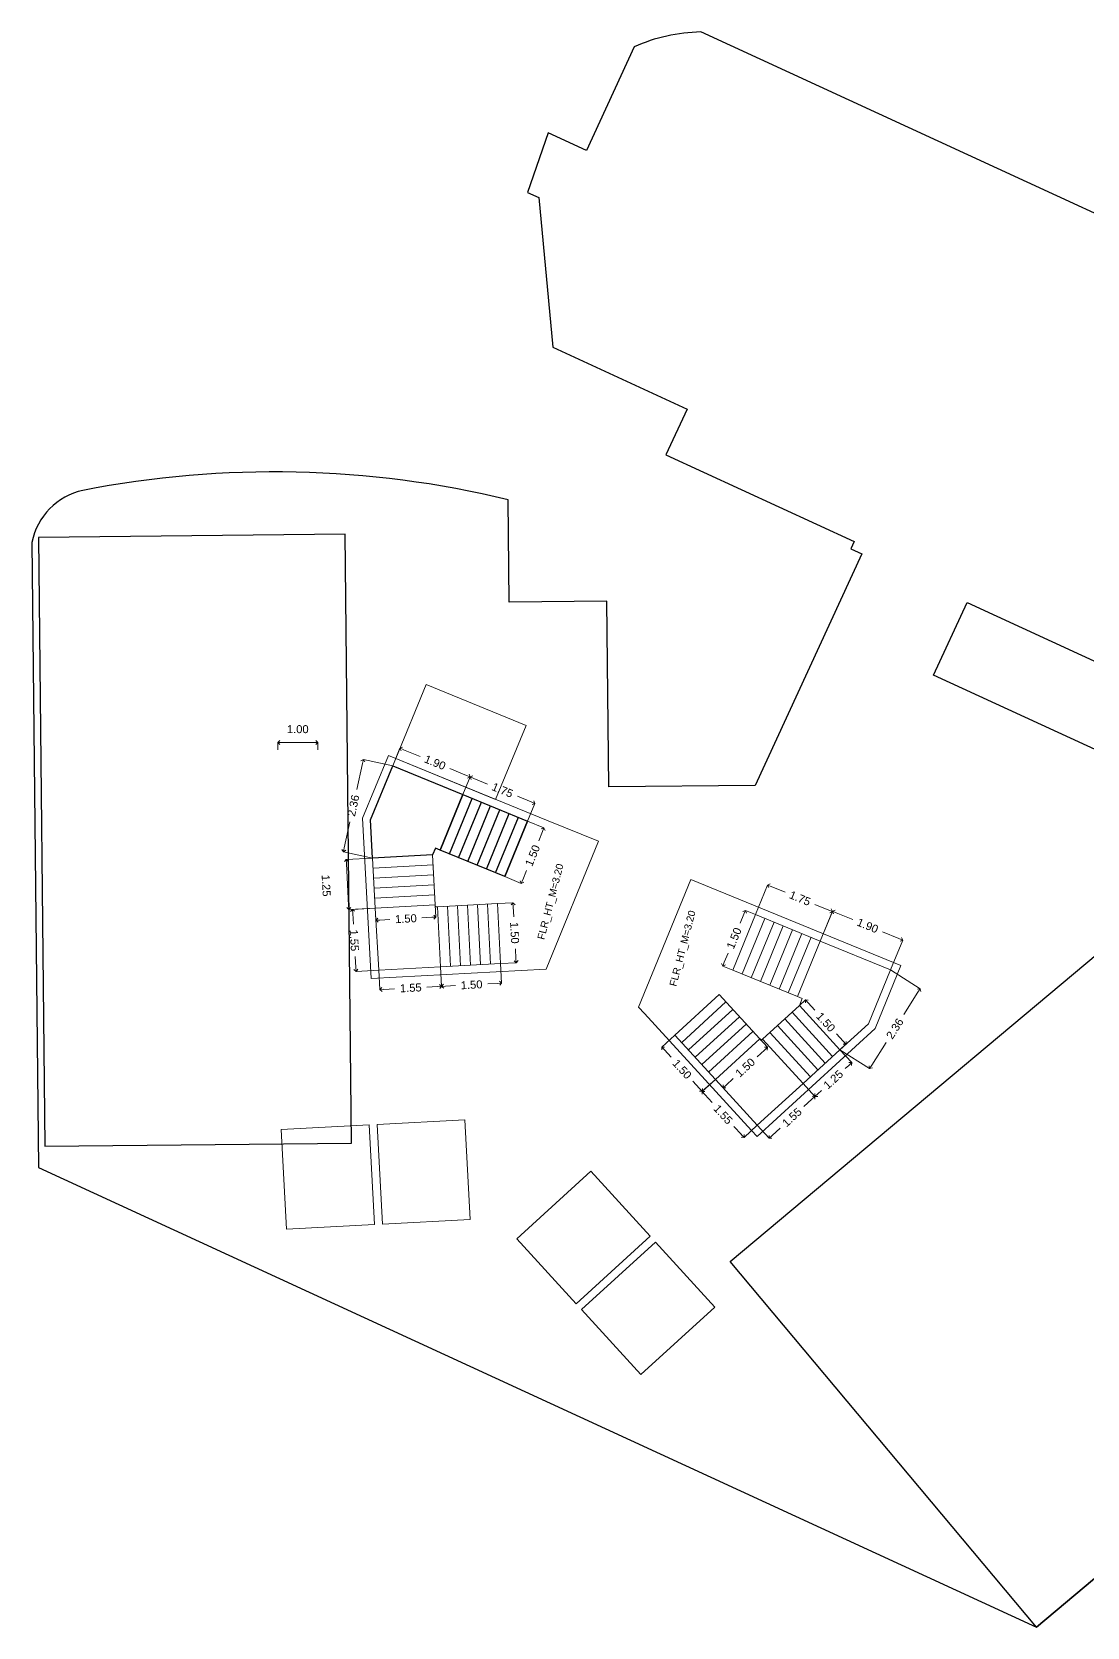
# Model space of a CAD drawing. Header units: metres. Extents: x 0 to 2611, y 0 to 3637.
# Drawn here: x 2339.18 to 2365.57, y 3289.53 to 3329.4 of the extents above; entities that cross this region are included whole.
import ezdxf

# ---------------------------------------------------------------- set-up
doc = ezdxf.new("R2010")
doc.units = ezdxf.units.M
doc.header["$LTSCALE"] = 0.1
doc.linetypes.add('CONTINULUS', pattern=[0])
for name, color, linetype in [('BLK_1_FLR_1_BLT_UP_AREA', 14, 'Continuous'), ('BLK_1_FLR_1_CARPET_AREA', 4, 'Continuous'), ('BLK_1_FLR_1_STAIR_3_FLIGHT_3', 7, 'Continuous'), ('BLK_1_FLR_1_STAIR_3_LANDING_2', 7, 'Continuous'), ('BLK_1_FLR_1_STAIR_4_FLIGHT_3', 7, 'Continuous'), ('BLK_1_FLR_1_STAIR_4_LANDING_2', 7, 'Continuous'), ('BLK_1_FLR_1_UNITFA', 7, 'Continuous')]:
    doc.layers.add(name, color=color, linetype=linetype)
for name, color, linetype, lineweight in [('BLK_1_FLR_1_EXIT_WIDTH_DOOR', 7, 'Continuous', 0), ('BLK_1_FLR_1_LIFT_10', 2, 'Continuous', 0), ('BLK_1_FLR_1_LIFT_6', 1, 'Continuous', 0), ('BLK_1_FLR_1_LIFT_7', 1, 'Continuous', 0), ('BLK_1_FLR_1_LIFT_8', 1, 'Continuous', 0), ('BLK_1_FLR_1_LIFT_9', 1, 'Continuous', 0), ('BLK_1_FLR_1_STAIR_3', 7, 'Continuous', 0), ('BLK_1_FLR_1_STAIR_3_FLIGHT_2', 7, 'Continuous', 0), ('BLK_1_FLR_1_STAIR_3_LANDING_1', 7, 'Continuous', 0), ('BLK_1_FLR_1_STAIR_4', 7, 'Continuous', 0), ('BLK_1_FLR_1_STAIR_4_FLIGHT_2', 7, 'Continuous', 0), ('BLK_1_FLR_1_STAIR_4_LANDING_1', 7, 'Continuous', 0), ('PLAN', 7, 'Continuous', 40)]:
    doc.layers.add(name, color=color, linetype=linetype, lineweight=lineweight)
doc.layers.add('BLK_1_FLR_1_STAIR_3_FLIGHT_1', color=7, linetype='Continuous', lineweight=0, true_color=0xffffff)
doc.layers.add('BLK_1_FLR_1_STAIR_4_FLIGHT_1', color=7, linetype='Continuous', lineweight=0, true_color=0xffffff)
doc.styles.add('Arial', font='arial.ttf', dxfattribs={"height": 0.2})
doc.styles.get("Standard").update_dxf_attribs({"font": 'arial.ttf'})
doc.dimstyles.new('Standard$0', dxfattribs={"dimtxt": 0.2, "dimasz": 0.1, "dimexe": 0, "dimexo": 0, "dimgap": 0.1525, "dimtad": 0, "dimzin": 3, "dimdsep": 46, "dimtxsty": 'Arial', "dimblk": 'OPEN90', "dimcen": 0.09, "dimclrd": 8, "dimclre": 8, "dimclrt": 7, "dimadec": 0, "dimazin": 0, "dimtfac": 1, "dimtofl": 0, "dimtmove": 2, "dimatfit": 2, "dimfxl": 1, "dimtolj": 1, "dimtzin": 0, "dimlwd": 9, "dimlwe": 9, "dimarcsym": 0})

# ---------------------------------------------------------------- blocks, each defined once
blk = doc.blocks.new('_Open90')
at = {"layer": 'PLAN', "color": 0, "lineweight": -2}
for p, q in [((0, 0), (-1, 0)), ((-0.5, 0.5), (0, 0)), ((0, 0), (-0.5, -0.5))]:
    blk.add_line(p, q, dxfattribs=at)
blk = doc.blocks.new('*D146')
at = {"layer": 'BLK_1_FLR_1_STAIR_3_FLIGHT_1', "color": 8, "lineweight": 9, "transparency": 16777216}
for p, q in [((2349.404, 3306.037), (2349.43, 3305.545)), ((2350.902, 3306.116), (2350.928, 3305.625)), ((2349.53, 3305.551), (2349.777, 3305.564)), ((2350.828, 3305.619), (2350.581, 3305.606))]:
    blk.add_line(p, q, dxfattribs=at)
at = {"layer": 'Defpoints', "color": 0, "transparency": 16777216}
for p in [(2349.404, 3306.037, 0), (2350.902, 3306.116, 0), (2349.43, 3305.545)]:
    blk.add_point(p, dxfattribs=at)
at = {"layer": 'BLK_1_FLR_1_STAIR_3_FLIGHT_1', "color": 8, "lineweight": 9, "transparency": 16777216, "xscale": 0.1, "yscale": 0.1, "zscale": 0.1}
for p, rotation in [((2349.43, 3305.545), 183.0264746994065), ((2350.928, 3305.625), 3.026474699406502)]:
    blk.add_blockref('_Open90', p, dxfattribs=dict(at, rotation=rotation))
at = {"layer": 'BLK_1_FLR_1_STAIR_3_FLIGHT_1', "color": 7, "transparency": 16777216, "insert": (2350.179, 3305.585), "char_height": 0.2, "attachment_point": 5, "rotation": 3.0265, "style": 'Arial'}
blk.add_mtext('\\A1;1.50', dxfattribs=at)
blk = doc.blocks.new('*D147')
at = {"layer": 'BLK_1_FLR_1_STAIR_3_FLIGHT_1', "color": 8, "lineweight": 9, "transparency": 16777216}
for p, q in [((2350.823, 3307.614), (2351.213, 3307.635)), ((2351.218, 3307.535), (2351.231, 3307.288)), ((2351.287, 3306.237), (2351.274, 3306.484)), ((2350.902, 3306.116), (2351.292, 3306.137))]:
    blk.add_line(p, q, dxfattribs=at)
at = {"layer": 'Defpoints', "color": 0, "transparency": 16777216}
for p in [(2350.823, 3307.614, 0), (2350.902, 3306.116, 0), (2351.292, 3306.137)]:
    blk.add_point(p, dxfattribs=at)
at = {"layer": 'BLK_1_FLR_1_STAIR_3_FLIGHT_1', "color": 8, "lineweight": 9, "transparency": 16777216, "xscale": 0.1, "yscale": 0.1, "zscale": 0.1}
for p, rotation in [((2351.213, 3307.635), 93.02647469953068), ((2351.292, 3306.137), 273.0264746995307)]:
    blk.add_blockref('_Open90', p, dxfattribs=dict(at, rotation=rotation))
at = {"layer": 'BLK_1_FLR_1_STAIR_3_FLIGHT_1', "color": 7, "transparency": 16777216, "insert": (2351.253, 3306.886), "char_height": 0.2, "attachment_point": 5, "rotation": 273.0265, "style": 'Arial'}
blk.add_mtext('\\A1;1.50', dxfattribs=at)
blk = doc.blocks.new('*D148')
at = {"layer": 'BLK_1_FLR_1_STAIR_3_FLIGHT_2', "color": 8, "lineweight": 9, "transparency": 16777216}
for p, q in [((2347.705, 3308.751), (2347.044, 3308.716)), ((2347.049, 3308.616), (2347.104, 3307.568)), ((2347.771, 3307.503), (2347.11, 3307.468))]:
    blk.add_line(p, q, dxfattribs=at)
at = {"layer": 'Defpoints', "color": 0, "transparency": 16777216}
for p in [(2347.705, 3308.751, 0), (2347.11, 3307.468), (2347.771, 3307.503, 0)]:
    blk.add_point(p, dxfattribs=at)
at = {"layer": 'BLK_1_FLR_1_STAIR_3_FLIGHT_2', "color": 8, "lineweight": 9, "transparency": 16777216, "xscale": 0.1, "yscale": 0.1, "zscale": 0.1}
for p, rotation in [((2347.044, 3308.716), 93.02647469931179), ((2347.11, 3307.468), 273.0264746993118)]:
    blk.add_blockref('_Open90', p, dxfattribs=dict(at, rotation=rotation))
at = {"layer": 'BLK_1_FLR_1_STAIR_3_FLIGHT_2', "color": 7, "transparency": 16777216, "insert": (2346.542, 3308.064), "char_height": 0.2, "attachment_point": 5, "rotation": 273.0265, "style": 'Arial'}
blk.add_mtext('\\A1;1.25', dxfattribs=at)
blk = doc.blocks.new('*D149')
at = {"layer": 'BLK_1_FLR_1_STAIR_3_FLIGHT_2', "color": 8, "lineweight": 9, "transparency": 16777216}
for p, q in [((2347.771, 3307.503), (2347.787, 3307.198)), ((2349.269, 3307.582), (2349.285, 3307.277)), ((2347.887, 3307.203), (2348.134, 3307.216)), ((2349.185, 3307.272), (2348.938, 3307.259))]:
    blk.add_line(p, q, dxfattribs=at)
at = {"layer": 'Defpoints', "color": 0, "transparency": 16777216}
for p in [(2347.771, 3307.503, 0), (2349.269, 3307.582, 0), (2347.787, 3307.198)]:
    blk.add_point(p, dxfattribs=at)
at = {"layer": 'BLK_1_FLR_1_STAIR_3_FLIGHT_2', "color": 8, "lineweight": 9, "transparency": 16777216, "xscale": 0.1, "yscale": 0.1, "zscale": 0.1}
for p, rotation in [((2347.787, 3307.198), 183.0264746995306), ((2349.285, 3307.277), 3.026474699530723)]:
    blk.add_blockref('_Open90', p, dxfattribs=dict(at, rotation=rotation))
at = {"layer": 'BLK_1_FLR_1_STAIR_3_FLIGHT_2', "color": 7, "transparency": 16777216, "insert": (2348.536, 3307.237), "char_height": 0.2, "attachment_point": 5, "rotation": 3.0265, "style": 'Arial'}
blk.add_mtext('\\A1;1.50', dxfattribs=at)
blk = doc.blocks.new('*D150')
at = {"layer": 'BLK_1_FLR_1_STAIR_3_FLIGHT_3', "color": 8, "lineweight": 9, "transparency": 16777216}
for p, q in [((2349.961, 3310.339), (2350.142, 3310.781)), ((2350.234, 3310.743), (2350.578, 3310.602)), ((2351.669, 3310.155), (2351.325, 3310.296)), ((2351.58, 3309.676), (2351.761, 3310.117))]:
    blk.add_line(p, q, dxfattribs=at)
at = {"layer": 'Defpoints', "color": 0, "transparency": 16777216}
for p in [(2350.142, 3310.781), (2349.961, 3310.339, 0), (2351.58, 3309.676, 0)]:
    blk.add_point(p, dxfattribs=at)
at = {"layer": 'BLK_1_FLR_1_STAIR_3_FLIGHT_3', "color": 8, "lineweight": 9, "transparency": 16777216, "xscale": 0.1, "yscale": 0.1, "zscale": 0.1}
for p, rotation in [((2350.142, 3310.781), 157.7139272101288), ((2351.761, 3310.117), 337.7139272101288)]:
    blk.add_blockref('_Open90', p, dxfattribs=dict(at, rotation=rotation))
at = {"layer": 'BLK_1_FLR_1_STAIR_3_FLIGHT_3', "color": 7, "transparency": 16777216, "insert": (2350.951, 3310.449), "char_height": 0.2, "attachment_point": 5, "rotation": 337.7139, "style": 'Arial'}
blk.add_mtext('\\A1;1.75', dxfattribs=at)
blk = doc.blocks.new('*D151')
at = {"layer": 'BLK_1_FLR_1_STAIR_3_FLIGHT_3', "color": 8, "lineweight": 9, "transparency": 16777216}
for p, q in [((2351.58, 3309.676), (2351.987, 3309.509)), ((2351.949, 3309.416), (2351.856, 3309.187)), ((2351.011, 3308.288), (2351.418, 3308.121)), ((2351.456, 3308.213), (2351.55, 3308.442))]:
    blk.add_line(p, q, dxfattribs=at)
at = {"layer": 'Defpoints', "color": 0, "transparency": 16777216}
for p in [(2351.58, 3309.676, 0), (2351.011, 3308.288, 0), (2351.418, 3308.121)]:
    blk.add_point(p, dxfattribs=at)
at = {"layer": 'BLK_1_FLR_1_STAIR_3_FLIGHT_3', "color": 8, "lineweight": 9, "transparency": 16777216, "xscale": 0.1, "yscale": 0.1, "zscale": 0.1}
for p, rotation in [((2351.987, 3309.509), 67.71392721011465), ((2351.418, 3308.121), 247.7139272101146)]:
    blk.add_blockref('_Open90', p, dxfattribs=dict(at, rotation=rotation))
at = {"layer": 'BLK_1_FLR_1_STAIR_3_FLIGHT_3', "color": 7, "transparency": 16777216, "insert": (2351.703, 3308.815), "char_height": 0.2, "attachment_point": 5, "rotation": 67.7139, "style": 'Arial'}
blk.add_mtext('\\A1;1.50', dxfattribs=at)
blk = doc.blocks.new('*D152')
at = {"layer": 'BLK_1_FLR_1_STAIR_3_LANDING_2', "color": 8, "lineweight": 9, "transparency": 16777216}
for p, q in [((2348.206, 3311.059), (2348.387, 3311.5)), ((2348.48, 3311.462), (2348.892, 3311.293)), ((2350.049, 3310.819), (2349.637, 3310.988)), ((2349.961, 3310.339), (2350.142, 3310.781))]:
    blk.add_line(p, q, dxfattribs=at)
at = {"layer": 'Defpoints', "color": 0, "transparency": 16777216}
for p in [(2348.387, 3311.5), (2348.206, 3311.059, 0), (2349.961, 3310.339, 0)]:
    blk.add_point(p, dxfattribs=at)
at = {"layer": 'BLK_1_FLR_1_STAIR_3_LANDING_2', "color": 8, "lineweight": 9, "transparency": 16777216, "xscale": 0.1, "yscale": 0.1, "zscale": 0.1}
for p, rotation in [((2348.387, 3311.5), 157.7139272101594), ((2350.142, 3310.781), 337.7139272101595)]:
    blk.add_blockref('_Open90', p, dxfattribs=dict(at, rotation=rotation))
at = {"layer": 'BLK_1_FLR_1_STAIR_3_LANDING_2', "color": 7, "transparency": 16777216, "insert": (2349.264, 3311.141), "char_height": 0.2, "attachment_point": 5, "rotation": 337.7139, "style": 'Arial'}
blk.add_mtext('\\A1;1.90', dxfattribs=at)
blk = doc.blocks.new('*D153')
at = {"layer": 'BLK_1_FLR_1_STAIR_3_LANDING_2', "color": 8, "lineweight": 9, "transparency": 16777216}
for p, q in [((2347.451, 3311.12), (2347.31, 3310.469)), ((2348.206, 3311.059), (2347.472, 3311.218)), ((2346.993, 3309.008), (2347.134, 3309.66)), ((2347.705, 3308.751), (2346.972, 3308.91))]:
    blk.add_line(p, q, dxfattribs=at)
at = {"layer": 'Defpoints', "color": 0, "transparency": 16777216}
for p in [(2347.472, 3311.218), (2348.206, 3311.059, 0), (2347.705, 3308.751, 0)]:
    blk.add_point(p, dxfattribs=at)
at = {"layer": 'BLK_1_FLR_1_STAIR_3_LANDING_2', "color": 8, "lineweight": 9, "transparency": 16777216, "xscale": 0.1, "yscale": 0.1, "zscale": 0.1}
for p, rotation in [((2347.472, 3311.218), 77.75296677835547), ((2346.972, 3308.91), 257.7529667783555)]:
    blk.add_blockref('_Open90', p, dxfattribs=dict(at, rotation=rotation))
at = {"layer": 'BLK_1_FLR_1_STAIR_3_LANDING_2', "color": 7, "transparency": 16777216, "insert": (2347.222, 3310.064), "char_height": 0.2, "attachment_point": 5, "rotation": 77.753, "style": 'Arial'}
blk.add_mtext('\\A1;2.36', dxfattribs=at)
blk = doc.blocks.new('*D154')
at = {"layer": 'BLK_1_FLR_1_STAIR_3_LANDING_1', "color": 8, "lineweight": 9, "transparency": 16777216}
for p, q in [((2347.861, 3305.955), (2347.886, 3305.467)), ((2349.404, 3306.037), (2349.43, 3305.548)), ((2347.986, 3305.472), (2348.255, 3305.486)), ((2349.33, 3305.543), (2349.061, 3305.529))]:
    blk.add_line(p, q, dxfattribs=at)
at = {"layer": 'Defpoints', "color": 0, "transparency": 16777216}
for p in [(2347.861, 3305.955, 0), (2349.404, 3306.037, 0), (2347.886, 3305.467)]:
    blk.add_point(p, dxfattribs=at)
at = {"layer": 'BLK_1_FLR_1_STAIR_3_LANDING_1', "color": 8, "lineweight": 9, "transparency": 16777216, "xscale": 0.1, "yscale": 0.1, "zscale": 0.1}
for p, rotation in [((2347.886, 3305.467), 183.0264746994544), ((2349.43, 3305.548), 3.026474699454463)]:
    blk.add_blockref('_Open90', p, dxfattribs=dict(at, rotation=rotation))
at = {"layer": 'BLK_1_FLR_1_STAIR_3_LANDING_1', "color": 7, "transparency": 16777216, "insert": (2348.658, 3305.508), "char_height": 0.2, "attachment_point": 5, "rotation": 3.0265, "style": 'Arial'}
blk.add_mtext('\\A1;1.55', dxfattribs=at)
blk = doc.blocks.new('*D155')
at = {"layer": 'BLK_1_FLR_1_STAIR_3_LANDING_1', "color": 8, "lineweight": 9, "transparency": 16777216}
for p, q in [((2347.771, 3307.503), (2347.201, 3307.47)), ((2347.207, 3307.37), (2347.222, 3307.099)), ((2347.284, 3306.022), (2347.269, 3306.293)), ((2347.861, 3305.955), (2347.29, 3305.922))]:
    blk.add_line(p, q, dxfattribs=at)
at = {"layer": 'Defpoints', "color": 0, "transparency": 16777216}
for p in [(2347.771, 3307.503, 0), (2347.29, 3305.922), (2347.861, 3305.955, 0)]:
    blk.add_point(p, dxfattribs=at)
at = {"layer": 'BLK_1_FLR_1_STAIR_3_LANDING_1', "color": 8, "lineweight": 9, "transparency": 16777216, "xscale": 0.1, "yscale": 0.1, "zscale": 0.1}
for p, rotation in [((2347.201, 3307.47), 93.3019706786243), ((2347.29, 3305.922), 273.3019706786242)]:
    blk.add_blockref('_Open90', p, dxfattribs=dict(at, rotation=rotation))
at = {"layer": 'BLK_1_FLR_1_STAIR_3_LANDING_1', "color": 7, "transparency": 16777216, "insert": (2347.245, 3306.696), "char_height": 0.2, "attachment_point": 5, "rotation": 273.302, "style": 'Arial'}
blk.add_mtext('\\A1;1.55', dxfattribs=at)
blk = doc.blocks.new('*D156')
at = {"layer": 'BLK_1_FLR_1_STAIR_4_FLIGHT_1', "color": 8, "lineweight": 9, "transparency": 16777216}
for p, q in [((2357.278, 3307.341), (2357.58, 3308.079)), ((2357.672, 3308.041), (2358.016, 3307.9)), ((2359.107, 3307.453), (2358.763, 3307.594)), ((2358.897, 3306.677), (2359.199, 3307.415))]:
    blk.add_line(p, q, dxfattribs=at)
at = {"layer": 'Defpoints', "color": 0, "transparency": 16777216}
for p in [(2357.58, 3308.079), (2357.278, 3307.341, 0), (2358.897, 3306.677, 0)]:
    blk.add_point(p, dxfattribs=at)
at = {"layer": 'BLK_1_FLR_1_STAIR_4_FLIGHT_1', "color": 8, "lineweight": 9, "transparency": 16777216, "xscale": 0.1, "yscale": 0.1, "zscale": 0.1}
for p, rotation in [((2357.58, 3308.079), 157.7139272101175), ((2359.199, 3307.415), 337.7139272101176)]:
    blk.add_blockref('_Open90', p, dxfattribs=dict(at, rotation=rotation))
at = {"layer": 'BLK_1_FLR_1_STAIR_4_FLIGHT_1', "color": 7, "transparency": 16777216, "insert": (2358.39, 3307.747), "char_height": 0.2, "attachment_point": 5, "rotation": 337.7139, "style": 'Arial'}
blk.add_mtext('\\A1;1.75', dxfattribs=at)
blk = doc.blocks.new('*D157')
at = {"layer": 'BLK_1_FLR_1_STAIR_4_FLIGHT_1', "color": 8, "lineweight": 9, "transparency": 16777216}
for p, q in [((2357.278, 3307.341), (2357.027, 3307.443)), ((2356.989, 3307.351), (2356.895, 3307.122)), ((2356.496, 3306.148), (2356.59, 3306.377)), ((2356.709, 3305.953), (2356.458, 3306.055))]:
    blk.add_line(p, q, dxfattribs=at)
at = {"layer": 'Defpoints', "color": 0, "transparency": 16777216}
for p in [(2357.278, 3307.341, 0), (2356.458, 3306.055), (2356.709, 3305.953, 0)]:
    blk.add_point(p, dxfattribs=at)
at = {"layer": 'BLK_1_FLR_1_STAIR_4_FLIGHT_1', "color": 8, "lineweight": 9, "transparency": 16777216, "xscale": 0.1, "yscale": 0.1, "zscale": 0.1}
for p, rotation in [((2357.027, 3307.443), 67.71392721014746), ((2356.458, 3306.055), 247.7139272101475)]:
    blk.add_blockref('_Open90', p, dxfattribs=dict(at, rotation=rotation))
at = {"layer": 'BLK_1_FLR_1_STAIR_4_FLIGHT_1', "color": 7, "transparency": 16777216, "insert": (2356.742, 3306.749), "char_height": 0.2, "attachment_point": 5, "rotation": 67.7139, "style": 'Arial'}
blk.add_mtext('\\A1;1.50', dxfattribs=at)
blk = doc.blocks.new('*D158')
at = {"layer": 'BLK_1_FLR_1_STAIR_4_FLIGHT_3', "color": 8, "lineweight": 9, "transparency": 16777216}
for p, q in [((2355.262, 3304.329), (2354.935, 3304.03)), ((2355.003, 3303.956), (2355.169, 3303.774)), ((2355.879, 3302.996), (2355.712, 3303.179)), ((2356.274, 3303.221), (2355.947, 3302.923))]:
    blk.add_line(p, q, dxfattribs=at)
at = {"layer": 'Defpoints', "color": 0, "transparency": 16777216}
for p in [(2355.262, 3304.329, 0), (2354.935, 3304.03), (2356.274, 3303.221, 0)]:
    blk.add_point(p, dxfattribs=at)
at = {"layer": 'BLK_1_FLR_1_STAIR_4_FLIGHT_3', "color": 8, "lineweight": 9, "transparency": 16777216, "xscale": 0.1, "yscale": 0.1, "zscale": 0.1}
for p, rotation in [((2354.935, 3304.03), 132.4013797207692), ((2355.947, 3302.923), 312.4013797207692)]:
    blk.add_blockref('_Open90', p, dxfattribs=dict(at, rotation=rotation))
at = {"layer": 'BLK_1_FLR_1_STAIR_4_FLIGHT_3', "color": 7, "transparency": 16777216, "insert": (2355.441, 3303.476), "char_height": 0.2, "attachment_point": 5, "rotation": 312.4014, "style": 'Arial'}
blk.add_mtext('\\A1;1.50', dxfattribs=at)
blk = doc.blocks.new('*D159')
at = {"layer": 'BLK_1_FLR_1_STAIR_4_FLIGHT_3', "color": 8, "lineweight": 9, "transparency": 16777216}
for p, q in [((2357.5, 3303.955), (2357.317, 3303.789)), ((2357.382, 3304.233), (2357.573, 3304.023)), ((2356.274, 3303.221), (2356.466, 3303.011)), ((2356.54, 3303.079), (2356.722, 3303.246))]:
    blk.add_line(p, q, dxfattribs=at)
at = {"layer": 'Defpoints', "color": 0, "transparency": 16777216}
for p in [(2357.382, 3304.233, 0), (2356.274, 3303.221, 0), (2356.466, 3303.011)]:
    blk.add_point(p, dxfattribs=at)
at = {"layer": 'BLK_1_FLR_1_STAIR_4_FLIGHT_3', "color": 8, "lineweight": 9, "transparency": 16777216, "xscale": 0.1, "yscale": 0.1, "zscale": 0.1}
for p, rotation in [((2357.573, 3304.023), 42.40137972094725), ((2356.466, 3303.011), 222.4013797209472)]:
    blk.add_blockref('_Open90', p, dxfattribs=dict(at, rotation=rotation))
at = {"layer": 'BLK_1_FLR_1_STAIR_4_FLIGHT_3', "color": 7, "transparency": 16777216, "insert": (2357.02, 3303.517), "char_height": 0.2, "attachment_point": 5, "rotation": 42.4014, "style": 'Arial'}
blk.add_mtext('\\A1;1.50', dxfattribs=at)
blk = doc.blocks.new('*D160')
at = {"layer": 'BLK_1_FLR_1_STAIR_4_LANDING_2', "color": 8, "lineweight": 9, "transparency": 16777216}
for p, q in [((2358.466, 3303.12), (2358.761, 3302.797)), ((2358.687, 3302.73), (2358.486, 3302.547)), ((2357.321, 3302.075), (2357.616, 3301.752)), ((2357.69, 3301.819), (2357.89, 3302.002))]:
    blk.add_line(p, q, dxfattribs=at)
at = {"layer": 'Defpoints', "color": 0, "transparency": 16777216}
for p in [(2358.466, 3303.12, 0), (2357.321, 3302.075, 0), (2357.616, 3301.752)]:
    blk.add_point(p, dxfattribs=at)
at = {"layer": 'BLK_1_FLR_1_STAIR_4_LANDING_2', "color": 8, "lineweight": 9, "transparency": 16777216, "xscale": 0.1, "yscale": 0.1, "zscale": 0.1}
for p, rotation in [((2358.761, 3302.797), 42.40137972076546), ((2357.616, 3301.752), 222.4013797207654)]:
    blk.add_blockref('_Open90', p, dxfattribs=dict(at, rotation=rotation))
at = {"layer": 'BLK_1_FLR_1_STAIR_4_LANDING_2', "color": 7, "transparency": 16777216, "insert": (2358.188, 3302.274), "char_height": 0.2, "attachment_point": 5, "rotation": 42.4014, "style": 'Arial'}
blk.add_mtext('\\A1;1.55', dxfattribs=at)
blk = doc.blocks.new('*D161')
at = {"layer": 'BLK_1_FLR_1_STAIR_4_LANDING_2', "color": 8, "lineweight": 9, "transparency": 16777216}
for p, q in [((2356.274, 3303.221), (2355.943, 3302.919)), ((2356.01, 3302.845), (2356.194, 3302.644)), ((2356.923, 3301.846), (2356.738, 3302.047)), ((2357.321, 3302.075), (2356.99, 3301.772))]:
    blk.add_line(p, q, dxfattribs=at)
at = {"layer": 'Defpoints', "color": 0, "transparency": 16777216}
for p in [(2356.274, 3303.221, 0), (2355.943, 3302.919), (2357.321, 3302.075, 0)]:
    blk.add_point(p, dxfattribs=at)
at = {"layer": 'BLK_1_FLR_1_STAIR_4_LANDING_2', "color": 8, "lineweight": 9, "transparency": 16777216, "xscale": 0.1, "yscale": 0.1, "zscale": 0.1}
for p, rotation in [((2355.943, 3302.919), 132.4013797208516), ((2356.99, 3301.772), 312.4013797208517)]:
    blk.add_blockref('_Open90', p, dxfattribs=dict(at, rotation=rotation))
at = {"layer": 'BLK_1_FLR_1_STAIR_4_LANDING_2', "color": 7, "transparency": 16777216, "insert": (2356.466, 3302.345), "char_height": 0.2, "attachment_point": 5, "rotation": 312.4014, "style": 'Arial'}
blk.add_mtext('\\A1;1.55', dxfattribs=at)
blk = doc.blocks.new('*D162')
at = {"layer": 'BLK_1_FLR_1_STAIR_4_FLIGHT_2', "color": 8, "lineweight": 9, "transparency": 16777216}
for p, q in [((2359.389, 3303.963), (2359.684, 3303.64)), ((2359.61, 3303.572), (2359.52, 3303.491)), ((2358.466, 3303.12), (2358.761, 3302.797)), ((2358.834, 3302.864), (2358.924, 3302.946))]:
    blk.add_line(p, q, dxfattribs=at)
at = {"layer": 'Defpoints', "color": 0, "transparency": 16777216}
for p in [(2359.389, 3303.963, 0), (2358.466, 3303.12, 0), (2358.761, 3302.797)]:
    blk.add_point(p, dxfattribs=at)
at = {"layer": 'BLK_1_FLR_1_STAIR_4_FLIGHT_2', "color": 8, "lineweight": 9, "transparency": 16777216, "xscale": 0.1, "yscale": 0.1, "zscale": 0.1}
for p, rotation in [((2359.684, 3303.64), 42.40137972070679), ((2358.761, 3302.797), 222.4013797207069)]:
    blk.add_blockref('_Open90', p, dxfattribs=dict(at, rotation=rotation))
at = {"layer": 'BLK_1_FLR_1_STAIR_4_FLIGHT_2', "color": 7, "transparency": 16777216, "insert": (2359.222, 3303.218), "char_height": 0.2, "attachment_point": 5, "rotation": 42.4014, "style": 'Arial'}
blk.add_mtext('\\A1;1.25', dxfattribs=at)
blk = doc.blocks.new('*D163')
at = {"layer": 'BLK_1_FLR_1_STAIR_4_FLIGHT_2', "color": 8, "lineweight": 9, "transparency": 16777216}
for p, q in [((2358.377, 3305.07), (2358.527, 3305.207)), ((2358.595, 3305.133), (2358.762, 3304.951)), ((2359.471, 3304.173), (2359.304, 3304.356)), ((2359.389, 3303.963), (2359.539, 3304.1))]:
    blk.add_line(p, q, dxfattribs=at)
at = {"layer": 'Defpoints', "color": 0, "transparency": 16777216}
for p in [(2358.377, 3305.07, 0), (2358.527, 3305.207), (2359.389, 3303.963, 0)]:
    blk.add_point(p, dxfattribs=at)
at = {"layer": 'BLK_1_FLR_1_STAIR_4_FLIGHT_2', "color": 8, "lineweight": 9, "transparency": 16777216, "xscale": 0.1, "yscale": 0.1, "zscale": 0.1}
for p, rotation in [((2358.527, 3305.207), 132.4008654063103), ((2359.539, 3304.1), 312.4008654063104)]:
    blk.add_blockref('_Open90', p, dxfattribs=dict(at, rotation=rotation))
at = {"layer": 'BLK_1_FLR_1_STAIR_4_FLIGHT_2', "color": 7, "transparency": 16777216, "insert": (2359.033, 3304.653), "char_height": 0.2, "attachment_point": 5, "rotation": 312.4009, "style": 'Arial'}
blk.add_mtext('\\A1;1.50', dxfattribs=at)
blk = doc.blocks.new('*D164')
at = {"layer": 'BLK_1_FLR_1_STAIR_4_LANDING_1', "color": 8, "lineweight": 9, "transparency": 16777216}
for p, q in [((2358.897, 3306.677), (2359.202, 3307.422)), ((2359.295, 3307.384), (2359.707, 3307.215)), ((2360.864, 3306.741), (2360.452, 3306.91)), ((2360.651, 3305.958), (2360.957, 3306.703))]:
    blk.add_line(p, q, dxfattribs=at)
at = {"layer": 'Defpoints', "color": 0, "transparency": 16777216}
for p in [(2359.202, 3307.422), (2358.897, 3306.677, 0), (2360.651, 3305.958, 0)]:
    blk.add_point(p, dxfattribs=at)
at = {"layer": 'BLK_1_FLR_1_STAIR_4_LANDING_1', "color": 8, "lineweight": 9, "transparency": 16777216, "xscale": 0.1, "yscale": 0.1, "zscale": 0.1}
for p, rotation in [((2359.202, 3307.422), 157.7139272101071), ((2360.957, 3306.703), 337.7139272101071)]:
    blk.add_blockref('_Open90', p, dxfattribs=dict(at, rotation=rotation))
at = {"layer": 'BLK_1_FLR_1_STAIR_4_LANDING_1', "color": 7, "transparency": 16777216, "insert": (2360.08, 3307.063), "char_height": 0.2, "attachment_point": 5, "rotation": 337.7139, "style": 'Arial'}
blk.add_mtext('\\A1;1.90', dxfattribs=at)
blk = doc.blocks.new('*D165')
at = {"layer": 'BLK_1_FLR_1_STAIR_4_LANDING_1', "color": 8, "lineweight": 9, "transparency": 16777216}
for p, q in [((2360.651, 3305.958), (2361.393, 3305.488)), ((2361.34, 3305.404), (2360.983, 3304.841)), ((2359.389, 3303.963), (2360.131, 3303.493)), ((2360.184, 3303.578), (2360.541, 3304.141))]:
    blk.add_line(p, q, dxfattribs=at)
at = {"layer": 'Defpoints', "color": 0, "transparency": 16777216}
for p in [(2360.651, 3305.958, 0), (2361.393, 3305.488), (2359.389, 3303.963, 0)]:
    blk.add_point(p, dxfattribs=at)
at = {"layer": 'BLK_1_FLR_1_STAIR_4_LANDING_1', "color": 8, "lineweight": 9, "transparency": 16777216, "xscale": 0.1, "yscale": 0.1, "zscale": 0.1}
for p, rotation in [((2361.393, 3305.488), 57.67503671614695), ((2360.131, 3303.493), 237.675036716147)]:
    blk.add_blockref('_Open90', p, dxfattribs=dict(at, rotation=rotation))
at = {"layer": 'BLK_1_FLR_1_STAIR_4_LANDING_1', "color": 7, "transparency": 16777216, "insert": (2360.762, 3304.491), "char_height": 0.2, "attachment_point": 5, "rotation": 57.675, "style": 'Arial'}
blk.add_mtext('\\A1;2.36', dxfattribs=at)
blk = doc.blocks.new('*D386')
at = {"layer": 'BLK_1_FLR_1_EXIT_WIDTH_DOOR', "color": 8, "linetype": 'CONTINULUS', "lineweight": 9, "ltscale": 0.05, "transparency": 16777216}
for p, q in [((2345.332, 3311.455), (2345.332, 3311.642)), ((2345.432, 3311.642), (2346.232, 3311.642)), ((2346.332, 3311.455), (2346.332, 3311.642))]:
    blk.add_line(p, q, dxfattribs=at)
at = {"layer": 'Defpoints', "color": 0, "linetype": 'CONTINULUS', "ltscale": 0.05, "transparency": 16777216}
for p in [(2345.332, 3311.455), (2346.332, 3311.642), (2346.332, 3311.455)]:
    blk.add_point(p, dxfattribs=at)
at = {"layer": 'BLK_1_FLR_1_EXIT_WIDTH_DOOR', "color": 8, "linetype": 'CONTINULUS', "lineweight": 9, "ltscale": 0.05, "transparency": 16777216, "xscale": 0.1, "yscale": 0.1, "zscale": 0.1, "rotation": 180}
blk.add_blockref('_Open90', (2345.332, 3311.642), dxfattribs=at)
at = {"layer": 'BLK_1_FLR_1_EXIT_WIDTH_DOOR', "color": 8, "linetype": 'CONTINULUS', "lineweight": 9, "ltscale": 0.05, "transparency": 16777216, "xscale": 0.1, "yscale": 0.1, "zscale": 0.1}
blk.add_blockref('_Open90', (2346.332, 3311.642), dxfattribs=at)
at = {"layer": 'BLK_1_FLR_1_EXIT_WIDTH_DOOR', "color": 7, "linetype": 'CONTINULUS', "ltscale": 0.05, "transparency": 16777216, "insert": (2345.832, 3311.973), "char_height": 0.2, "attachment_point": 5, "style": 'Arial'}
blk.add_mtext('\\A1;1.00', dxfattribs=at)

msp = doc.modelspace()

# ---------------------------------------------------------------- linework, layer by layer
at = {"layer": 'BLK_1_FLR_1_BLT_UP_AREA', "color": 14, "ltscale": 0.05}
msp.add_lwpolyline([(2375.091, 3320.57), (2355.912, 3329.399, 0.101403), (2354.24, 3329.026), (2353.048, 3326.439), (2352.09, 3326.88), (2351.577, 3325.387), (2351.857, 3325.259), (2352.211, 3321.518), (2355.566, 3319.974), (2355.039, 3318.829), (2359.744, 3316.663), (2359.66, 3316.481), (2359.933, 3316.356), (2357.269, 3310.569), (2353.609, 3310.531), (2353.561, 3315.173), (2351.121, 3315.147), (2351.095, 3317.708, 0.108085), (2340.458, 3317.941, 0.299213), (2339.185, 3316.642), (2339.347, 3301.023), (2364.304, 3289.533), (2376.275, 3299.566, 0.299214)], format="xyb", dxfattribs=at)
msp.add_lwpolyline([(2366.709, 3311.035), (2361.731, 3313.326), (2362.567, 3315.143), (2367.545, 3312.851)], dxfattribs=at)
at = {"layer": 'BLK_1_FLR_1_CARPET_AREA', "color": 14}
msp.add_lwpolyline([(2339.508, 3301.549), (2347.178, 3301.628), (2347.02, 3316.848), (2339.351, 3316.768)], close=True, dxfattribs=at)
at = {"layer": 'BLK_1_FLR_1_LIFT_10', "color": 2, "elevation": 0}
msp.add_lwpolyline([(2348.282, 3311.244), (2349.04, 3313.094), (2351.539, 3312.07), (2350.78, 3310.22)], close=True, dxfattribs=at)
at = {"layer": 'BLK_1_FLR_1_LIFT_6', "color": 1, "elevation": 0}
msp.add_lwpolyline([(2352.929, 3297.467), (2354.775, 3299.153), (2356.259, 3297.529), (2354.413, 3295.843)], close=True, dxfattribs=at)
at = {"layer": 'BLK_1_FLR_1_LIFT_7', "color": 1, "elevation": 0}
msp.add_lwpolyline([(2351.311, 3299.24), (2353.157, 3300.926), (2354.64, 3299.301), (2352.794, 3297.615)], close=True, dxfattribs=at)
at = {"layer": 'BLK_1_FLR_1_LIFT_8', "color": 1, "elevation": 0}
msp.add_lwpolyline([(2347.948, 3299.601), (2347.816, 3302.098), (2350.013, 3302.214), (2350.145, 3299.717)], close=True, dxfattribs=at)
at = {"layer": 'BLK_1_FLR_1_LIFT_9', "color": 1, "elevation": 0}
msp.add_lwpolyline([(2345.552, 3299.474), (2345.42, 3301.971), (2347.617, 3302.087), (2347.749, 3299.591)], close=True, dxfattribs=at)
at = {"layer": 'BLK_1_FLR_1_STAIR_3', "elevation": 0}
msp.add_lwpolyline([(2348.097, 3311.319), (2347.452, 3309.747), (2347.664, 3305.745), (2352.04, 3305.976), (2353.351, 3309.175), (2352.053, 3309.698)], close=True, dxfattribs=at)
at = {"layer": 'BLK_1_FLR_1_STAIR_3_FLIGHT_1', "color": 3}
for p, q in [((2349.325, 3307.535, 0), (2349.404, 3306.037, 0)), ((2349.575, 3307.548, 0), (2349.654, 3306.05, 0)), ((2349.824, 3307.561, 0), (2349.903, 3306.063, 0)), ((2350.074, 3307.575, 0), (2350.153, 3306.077, 0)), ((2350.324, 3307.588, 0), (2350.403, 3306.09, 0)), ((2350.573, 3307.601, 0), (2350.652, 3306.103, 0)), ((2350.823, 3307.614, 0), (2350.902, 3306.116, 0))]:
    msp.add_line(p, q, dxfattribs=at)
at = {"layer": 'BLK_1_FLR_1_STAIR_3_FLIGHT_1', "elevation": 0}
msp.add_lwpolyline([(2349.404, 3306.037), (2350.902, 3306.116), (2350.823, 3307.614), (2349.325, 3307.535)], close=True, dxfattribs=at)
at = {"layer": 'BLK_1_FLR_1_STAIR_3_FLIGHT_2', "color": 3}
for p, q in [((2347.705, 3308.751, 0), (2349.203, 3308.83, 0)), ((2347.718, 3308.501, 0), (2349.216, 3308.581, 0)), ((2347.732, 3308.252, 0), (2349.23, 3308.331, 0)), ((2347.745, 3308.002, 0), (2349.243, 3308.081, 0)), ((2347.758, 3307.752, 0), (2349.256, 3307.832, 0)), ((2347.771, 3307.503, 0), (2349.269, 3307.582, 0))]:
    msp.add_line(p, q, dxfattribs=at)
at = {"layer": 'BLK_1_FLR_1_STAIR_3_FLIGHT_2', "elevation": 0}
msp.add_lwpolyline([(2349.269, 3307.582), (2347.771, 3307.503), (2347.705, 3308.751), (2349.203, 3308.83)], close=True, dxfattribs=at)
at = {"layer": 'BLK_1_FLR_1_STAIR_3_FLIGHT_3', "color": 3}
for p, q in [((2349.392, 3308.951, 0), (2349.961, 3310.339, 0)), ((2349.623, 3308.857, 0), (2350.192, 3310.245, 0)), ((2349.855, 3308.762, 0), (2350.423, 3310.15, 0)), ((2350.086, 3308.667, 0), (2350.655, 3310.055, 0)), ((2350.317, 3308.572, 0), (2350.886, 3309.96, 0)), ((2350.549, 3308.477, 0), (2351.117, 3309.865, 0)), ((2350.78, 3308.383, 0), (2351.349, 3309.771, 0)), ((2351.011, 3308.288, 0), (2351.58, 3309.676, 0))]:
    msp.add_line(p, q, dxfattribs=at)
at = {"layer": 'BLK_1_FLR_1_STAIR_3_FLIGHT_3', "elevation": 0}
msp.add_lwpolyline([(2349.392, 3308.951), (2349.961, 3310.339), (2351.58, 3309.676), (2351.011, 3308.288)], close=True, dxfattribs=at)
at = {"layer": 'BLK_1_FLR_1_STAIR_3_LANDING_1', "elevation": 0}
msp.add_lwpolyline([(2347.861, 3305.955), (2349.404, 3306.037), (2349.325, 3307.535), (2349.272, 3307.532), (2349.269, 3307.582), (2347.771, 3307.503)], close=True, dxfattribs=at)
at = {"layer": 'BLK_1_FLR_1_STAIR_3_LANDING_2', "elevation": 0}
msp.add_lwpolyline([(2347.654, 3309.712), (2348.206, 3311.059), (2349.961, 3310.339), (2349.392, 3308.951), (2349.273, 3309), (2349.203, 3308.83), (2347.705, 3308.751)], close=True, dxfattribs=at)
at = {"layer": 'BLK_1_FLR_1_STAIR_4', "elevation": 0}
msp.add_lwpolyline([(2360.912, 3306.067), (2360.268, 3304.494), (2357.315, 3301.798), (2357.174, 3301.94), (2354.503, 3304.865), (2354.352, 3305.025), (2355.661, 3308.219)], close=True, dxfattribs=at)
at = {"layer": 'BLK_1_FLR_1_STAIR_4_FLIGHT_1', "color": 3}
for p, q in [((2356.709, 3305.953, 0), (2357.278, 3307.341, 0)), ((2356.94, 3305.858, 0), (2357.509, 3307.246, 0)), ((2357.171, 3305.763, 0), (2357.74, 3307.151, 0)), ((2357.403, 3305.668, 0), (2357.972, 3307.056, 0)), ((2357.634, 3305.573, 0), (2358.203, 3306.961, 0)), ((2357.865, 3305.479, 0), (2358.434, 3306.867, 0)), ((2358.097, 3305.384, 0), (2358.666, 3306.772, 0)), ((2358.328, 3305.289, 0), (2358.897, 3306.677, 0))]:
    msp.add_line(p, q, dxfattribs=at)
at = {"layer": 'BLK_1_FLR_1_STAIR_4_FLIGHT_1', "elevation": 0}
msp.add_lwpolyline([(2356.709, 3305.953), (2357.278, 3307.341), (2358.897, 3306.677), (2358.328, 3305.289)], close=True, dxfattribs=at)
at = {"layer": 'BLK_1_FLR_1_STAIR_4_FLIGHT_2', "color": 3}
for p, q in [((2359.389, 3303.963, 0), (2358.377, 3305.07, 0)), ((2359.02, 3303.625, 0), (2358.008, 3304.733, 0)), ((2359.204, 3303.794, 0), (2358.193, 3304.902, 0)), ((2358.65, 3303.288, 0), (2357.639, 3304.396, 0)), ((2358.835, 3303.457, 0), (2357.824, 3304.565, 0)), ((2358.466, 3303.12, 0), (2357.454, 3304.227, 0))]:
    msp.add_line(p, q, dxfattribs=at)
at = {"layer": 'BLK_1_FLR_1_STAIR_4_FLIGHT_2', "elevation": 0}
msp.add_lwpolyline([(2358.466, 3303.12), (2359.389, 3303.963), (2358.377, 3305.07), (2357.454, 3304.227)], close=True, dxfattribs=at)
at = {"layer": 'BLK_1_FLR_1_STAIR_4_FLIGHT_3', "color": 3}
for p, q in [((2356.37, 3305.341, 0), (2355.262, 3304.329, 0)), ((2356.539, 3305.156, 0), (2355.431, 3304.144, 0)), ((2356.707, 3304.971, 0), (2355.6, 3303.96, 0)), ((2356.876, 3304.787, 0), (2355.768, 3303.775, 0)), ((2357.044, 3304.602, 0), (2355.937, 3303.591, 0)), ((2357.213, 3304.418, 0), (2356.105, 3303.406, 0)), ((2357.382, 3304.233, 0), (2356.274, 3303.221, 0))]:
    msp.add_line(p, q, dxfattribs=at)
at = {"layer": 'BLK_1_FLR_1_STAIR_4_FLIGHT_3', "elevation": 0}
msp.add_lwpolyline([(2355.262, 3304.329), (2356.37, 3305.341), (2357.382, 3304.233), (2356.274, 3303.221)], close=True, dxfattribs=at)
at = {"layer": 'BLK_1_FLR_1_STAIR_4_LANDING_1', "elevation": 0}
msp.add_lwpolyline([(2359.389, 3303.963), (2360.1, 3304.612), (2360.651, 3305.958), (2358.897, 3306.677), (2358.328, 3305.289), (2358.447, 3305.24), (2358.377, 3305.07)], close=True, dxfattribs=at)
at = {"layer": 'BLK_1_FLR_1_STAIR_4_LANDING_2', "elevation": 0}
msp.add_lwpolyline([(2357.454, 3304.227), (2358.466, 3303.12), (2357.321, 3302.075), (2356.274, 3303.221), (2357.382, 3304.233), (2357.417, 3304.194)], close=True, dxfattribs=at)
at = {"layer": 'BLK_1_FLR_1_UNITFA', "color": 8}
msp.add_lwpolyline([(2364.304, 3289.533), (2356.647, 3298.669), (2368.619, 3308.702), (2376.275, 3299.566)], close=True, dxfattribs=at)

# ---------------------------------------------------------------- texts
at = {"layer": 'BLK_1_FLR_1_STAIR_3', "insert": (2351.818, 3306.745, -0.081), "char_height": 0.18103, "width": 1.93651, "attachment_point": 1, "rotation": 75.5092}
msp.add_mtext('FLR_HT_M=3.20', dxfattribs=at)
at = {"layer": 'BLK_1_FLR_1_STAIR_4', "insert": (2355.12, 3305.577, -0.081), "char_height": 0.18103, "width": 1.93651, "attachment_point": 1, "rotation": 75.5092}
msp.add_mtext('FLR_HT_M=3.20', dxfattribs=at)

# ---------------------------------------------------------------- dimensions: what is measured, and where the dimension line sits
at = {"layer": 'BLK_1_FLR_1_EXIT_WIDTH_DOOR', "color": 1, "linetype": 'CONTINULUS', "ltscale": 0.05}
dim = msp.add_aligned_dim(p1=(2345.332, 3311.455), p2=(2346.332, 3311.455), distance=0.187, dimstyle='Standard$0', dxfattribs=at)
dim.commit()
dim.dimension.update_dxf_attribs({"geometry": '*D386', "text_midpoint": (2345.832, 3311.973)})
at = {"layer": 'BLK_1_FLR_1_STAIR_3_FLIGHT_1', "color": 2}
dim = msp.add_aligned_dim(p1=(2350.823, 3307.614, 0), p2=(2350.902, 3306.116, 0), distance=0.391, dimstyle='Standard$0', dxfattribs=at)
dim.commit()
dim.dimension.update_dxf_attribs({"geometry": '*D147', "text_midpoint": (2351.253, 3306.886)})
at = {"layer": 'BLK_1_FLR_1_STAIR_3_FLIGHT_1', "color": 1}
dim = msp.add_aligned_dim(p1=(2350.902, 3306.116, 0), p2=(2349.404, 3306.037, 0), distance=0.492, dimstyle='Standard$0', dxfattribs=at)
dim.commit()
dim.dimension.update_dxf_attribs({"geometry": '*D146', "text_midpoint": (2350.179, 3305.585)})
at = {"layer": 'BLK_1_FLR_1_STAIR_3_FLIGHT_2', "color": 1}
dim = msp.add_aligned_dim(p1=(2347.705, 3308.751, 0), p2=(2347.771, 3307.503, 0), distance=-0.663, dimstyle='Standard$0', dxfattribs=at)
dim.commit()
dim.dimension.update_dxf_attribs({"geometry": '*D148', "text_midpoint": (2346.542, 3308.064)})
at = {"layer": 'BLK_1_FLR_1_STAIR_3_FLIGHT_2', "color": 2}
dim = msp.add_aligned_dim(p1=(2349.269, 3307.582, 0), p2=(2347.771, 3307.503, 0), distance=0.306, dimstyle='Standard$0', dxfattribs=at)
dim.commit()
dim.dimension.update_dxf_attribs({"geometry": '*D149', "text_midpoint": (2348.536, 3307.237)})
at = {"layer": 'BLK_1_FLR_1_STAIR_3_FLIGHT_3', "color": 1}
dim = msp.add_aligned_dim(p1=(2351.58, 3309.676, 0), p2=(2349.961, 3310.339, 0), distance=-0.477, dimstyle='Standard$0', dxfattribs=at)
dim.commit()
dim.dimension.update_dxf_attribs({"geometry": '*D150', "text_midpoint": (2350.951, 3310.449)})
at = {"layer": 'BLK_1_FLR_1_STAIR_3_FLIGHT_3', "color": 2}
dim = msp.add_aligned_dim(p1=(2351.58, 3309.676, 0), p2=(2351.011, 3308.288, 0), distance=0.44, dimstyle='Standard$0', dxfattribs=at)
dim.commit()
dim.dimension.update_dxf_attribs({"geometry": '*D151', "text_midpoint": (2351.703, 3308.815)})
at = {"layer": 'BLK_1_FLR_1_STAIR_3_LANDING_1', "color": 1}
dim = msp.add_aligned_dim(p1=(2347.771, 3307.503, 0), p2=(2347.861, 3305.955, 0), distance=-0.571, dimstyle='Standard$0', dxfattribs=at)
dim.commit()
dim.dimension.update_dxf_attribs({"geometry": '*D155', "text_midpoint": (2347.245, 3306.696)})
at = {"layer": 'BLK_1_FLR_1_STAIR_3_LANDING_1', "color": 2}
dim = msp.add_aligned_dim(p1=(2349.404, 3306.037, 0), p2=(2347.861, 3305.955, 0), distance=0.489, dimstyle='Standard$0', dxfattribs=at)
dim.commit()
dim.dimension.update_dxf_attribs({"geometry": '*D154', "text_midpoint": (2348.658, 3305.508)})
at = {"layer": 'BLK_1_FLR_1_STAIR_3_LANDING_2', "color": 1}
dim = msp.add_aligned_dim(p1=(2349.961, 3310.339, 0), p2=(2348.206, 3311.059, 0), distance=-0.477, dimstyle='Standard$0', dxfattribs=at)
dim.commit()
dim.dimension.update_dxf_attribs({"geometry": '*D152', "text_midpoint": (2349.264, 3311.141)})
at = {"layer": 'BLK_1_FLR_1_STAIR_3_LANDING_2', "color": 2}
dim = msp.add_aligned_dim(p1=(2347.705, 3308.751, 0), p2=(2348.206, 3311.059, 0), distance=0.751, dimstyle='Standard$0', dxfattribs=at)
dim.commit()
dim.dimension.update_dxf_attribs({"geometry": '*D153', "text_midpoint": (2347.222, 3310.064)})
at = {"layer": 'BLK_1_FLR_1_STAIR_4_FLIGHT_1', "color": 1}
dim = msp.add_aligned_dim(p1=(2358.897, 3306.677, 0), p2=(2357.278, 3307.341, 0), distance=-0.797, dimstyle='Standard$0', dxfattribs=at)
dim.commit()
dim.dimension.update_dxf_attribs({"geometry": '*D156', "text_midpoint": (2358.39, 3307.747)})
at = {"layer": 'BLK_1_FLR_1_STAIR_4_FLIGHT_1', "color": 2}
dim = msp.add_aligned_dim(p1=(2357.278, 3307.341, 0), p2=(2356.709, 3305.953, 0), distance=-0.271, dimstyle='Standard$0', dxfattribs=at)
dim.commit()
dim.dimension.update_dxf_attribs({"geometry": '*D157', "text_midpoint": (2356.742, 3306.749)})
at = {"layer": 'BLK_1_FLR_1_STAIR_4_FLIGHT_2', "color": 2}
dim = msp.add_aligned_dim(p1=(2359.389, 3303.963, 0), p2=(2358.377, 3305.07, 0), distance=-0.203, dimstyle='Standard$0', dxfattribs=at)
dim.commit()
dim.dimension.update_dxf_attribs({"geometry": '*D163', "text_midpoint": (2359.033, 3304.653)})
at = {"layer": 'BLK_1_FLR_1_STAIR_4_FLIGHT_2', "color": 1}
dim = msp.add_linear_dim(base=(2358.761, 3302.797), p1=(2359.389, 3303.963, 0), p2=(2358.466, 3303.12, 0), angle=222.4014, dimstyle='Standard$0', dxfattribs=at)
dim.commit()
dim.dimension.update_dxf_attribs({"geometry": '*D162', "text_midpoint": (2359.222, 3303.218), "dimtype": 161})
at = {"layer": 'BLK_1_FLR_1_STAIR_4_FLIGHT_3', "color": 1}
dim = msp.add_aligned_dim(p1=(2356.274, 3303.221, 0), p2=(2355.262, 3304.329, 0), distance=0.443, dimstyle='Standard$0', dxfattribs=at)
dim.commit()
dim.dimension.update_dxf_attribs({"geometry": '*D158', "text_midpoint": (2355.441, 3303.476)})
at = {"layer": 'BLK_1_FLR_1_STAIR_4_FLIGHT_3', "color": 2}
dim = msp.add_aligned_dim(p1=(2357.382, 3304.233, 0), p2=(2356.274, 3303.221, 0), distance=0.284, dimstyle='Standard$0', dxfattribs=at)
dim.commit()
dim.dimension.update_dxf_attribs({"geometry": '*D159', "text_midpoint": (2357.02, 3303.517)})
at = {"layer": 'BLK_1_FLR_1_STAIR_4_LANDING_1', "color": 2}
dim = msp.add_aligned_dim(p1=(2360.651, 3305.958, 0), p2=(2358.897, 3306.677, 0), distance=-0.805, dimstyle='Standard$0', dxfattribs=at)
dim.commit()
dim.dimension.update_dxf_attribs({"geometry": '*D164', "text_midpoint": (2360.08, 3307.063)})
at = {"layer": 'BLK_1_FLR_1_STAIR_4_LANDING_1', "color": 1}
dim = msp.add_aligned_dim(p1=(2359.389, 3303.963, 0), p2=(2360.651, 3305.958, 0), distance=-0.878, dimstyle='Standard$0', dxfattribs=at)
dim.commit()
dim.dimension.update_dxf_attribs({"geometry": '*D165', "text_midpoint": (2360.762, 3304.491)})
at = {"layer": 'BLK_1_FLR_1_STAIR_4_LANDING_2', "color": 1}
dim = msp.add_aligned_dim(p1=(2357.321, 3302.075, 0), p2=(2356.274, 3303.221, 0), distance=0.449, dimstyle='Standard$0', dxfattribs=at)
dim.commit()
dim.dimension.update_dxf_attribs({"geometry": '*D161', "text_midpoint": (2356.466, 3302.345)})
at = {"layer": 'BLK_1_FLR_1_STAIR_4_LANDING_2', "color": 2}
dim = msp.add_aligned_dim(p1=(2358.466, 3303.12, 0), p2=(2357.321, 3302.075, 0), distance=0.437, dimstyle='Standard$0', dxfattribs=at)
dim.commit()
dim.dimension.update_dxf_attribs({"geometry": '*D160', "text_midpoint": (2358.188, 3302.274)})

doc.saveas('drawing.dxf')
